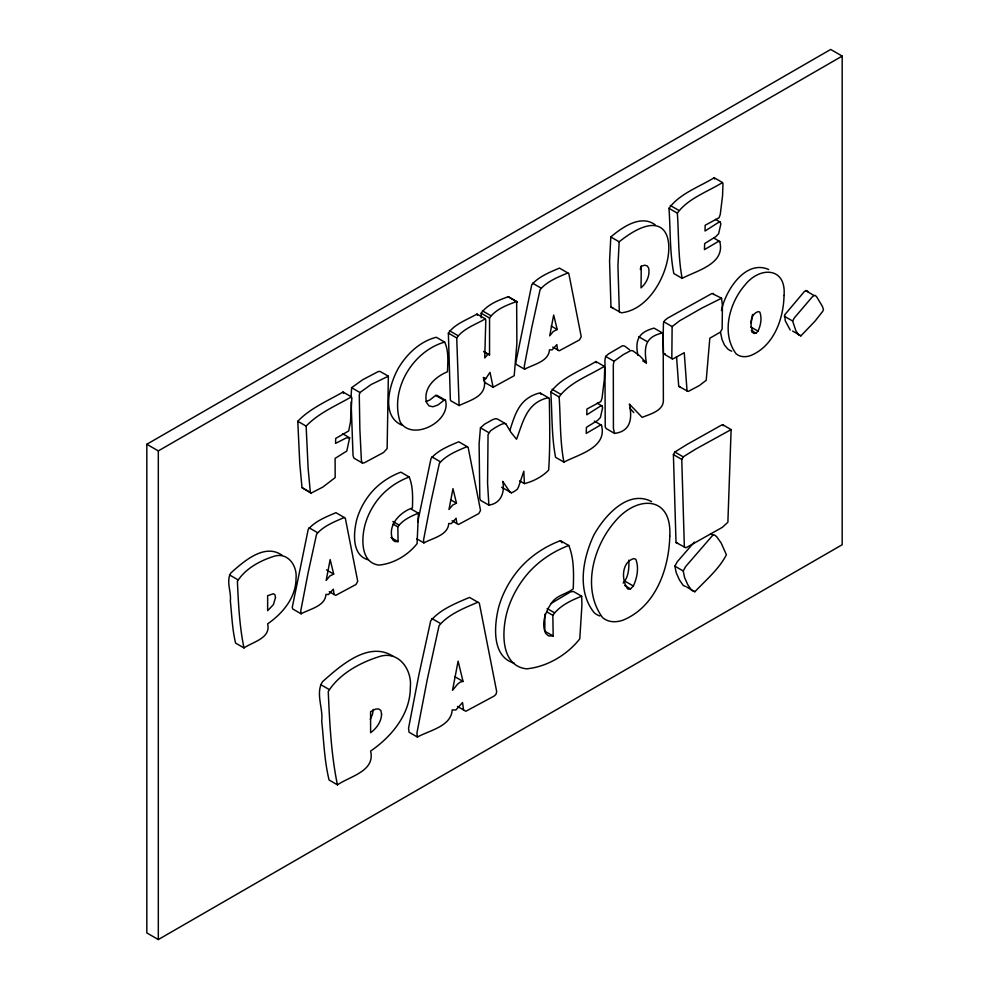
<?xml version="1.0" encoding="UTF-8"?>
<svg xmlns="http://www.w3.org/2000/svg" width="989" height="989" viewBox="0 0 989 989"><rect width="100%" height="100%" fill="white"/><g stroke="black" fill="none" stroke-linecap="round" stroke-linejoin="round"><path stroke-width="1.48" d="M663.125 336.853L663.471 322.97L664.645 320.535L667.575 318.161L712.018 293.461L721.574 298.233L722.427 305.762L722.131 328.954L720.375 332.131L709.818 338.226L706.22 380.283L699.272 385.611L688.245 391.434L678.714 386.402L676.55 356.584M752.505 314.465L751.232 322.735M398.073 541.638L397.838 526.877C402.474 520.14 410.979 516.11 418.421 513.229L417.074 543.666C408.012 555.163 393.746 563.656 379.047 565.09C360.429 562.926 361.319 538.436 365.065 524.677A42.91 24.774 -60 0 1 376.302 501.633C384.486 490.309 396.193 481.903 409.211 476.982C413.105 486.39 412.759 497.813 412.413 507.938C399.779 512.203 387.033 525.604 392.744 539.833L394.809 541.552L398.073 541.638L390.915 537.497M553.185 636.001L552.851 615.343C559.341 605.911 571.246 600.274 581.668 596.243L581.915 605.206L579.777 638.845C567.105 654.941 547.127 666.833 526.556 668.848C500.471 665.82 501.732 631.526 506.974 612.265A60.069 34.677 -60 0 1 522.711 579.999C534.159 564.15 550.564 552.381 568.786 545.495C574.226 558.661 573.744 574.658 573.249 588.826C566.722 593.993 557.141 595.118 551.949 602.4C545.817 611.041 540.822 623.181 545.718 633.492L548.611 635.902L553.185 636.001L544.828 631.18L544.828 614.218M349.636 437.83L346.793 451.046L335.098 458.402L335.172 477.588L322.785 487.107L311.053 493.14L301.991 487.626L299.766 463.458L297.776 421.289C310.039 408.309 327.816 400.817 343.059 392.027L351.416 396.849L351.861 398.221L350.452 422.118L348.697 430.944L335.679 438.436L335.568 443.381L346.286 437.929L349.636 437.83L342.824 433.8M373.236 709.397L372.494 714.342L370.282 719.349M640.353 269.54L640.761 267.129M721.438 310.583C725.234 290.976 745.385 259.13 768.713 269.527M629.449 349.661L624.64 346.063L622.588 345.693L608.692 353.79L605.639 356.423L604.934 360.157L605.231 426.939L606.232 428.596L614.589 433.417C631.242 431.291 632.305 417.853 629.363 404.044L642.145 417.37C649.563 414.317 663.075 410.991 663.372 400.928L663.186 334.752L662.432 332.959L654.063 328.125C638.783 332.156 634.74 339.87 637.942 355.385M662.432 332.959C645.038 337.014 643.888 346.731 646.361 362.951L640.204 356.275L632.997 350.897L630.945 350.526L623.379 354.557L613.996 361.257L613.304 364.978L613.415 428.546L614.589 433.417M417.729 522.056L431.019 458.537C437.744 450.329 449.093 445.903 458.748 441.786L468.094 447.176L480.53 510.411L478.775 513.588L458.488 524.491L452.072 520.783M721.574 298.233L701.906 308.061L679.628 320.795L672.124 326.58L671.828 357.585L672.273 358.859L673.583 358.599L684.252 352.714L687.071 391.236M655.25 224.874C640.909 214.106 622.143 227.346 610.806 236.977L609.57 261.034L610.979 307.072L621.277 312.808C674.943 306.973 694.476 181.617 619.163 241.798L617.94 265.868L619.337 311.894M351.12 401.979L353.024 455.459L353.901 458.13L362.258 462.963L364.199 462.864L383.608 452.468L387.132 448.586L388.356 376.203L379.999 371.382L378.231 371.58L362.753 379.702L351.602 387.7L351.046 397.516M388.356 376.203L371.11 384.536L359.959 392.534L359.279 394.895L359.86 429.152L361.381 460.293L362.258 462.963M282.186 555.361C264.743 542.788 243.788 561.381 230.919 572.903C225.752 580.976 231.5 592.003 230.338 600.929C231.834 614.997 232.242 629.325 235.605 643.11L243.974 647.931C253.036 641.75 271.097 638.214 267.648 623.836C282.681 613.477 296.057 597.48 296.032 578.342C297.368 566.351 288.467 552.604 275.103 555.966C260.799 560.231 245.371 568.44 237.397 581.322C238.411 603.574 239.449 626.086 243.974 647.931M393.127 656.3C368.6 640.476 340.364 665.82 322.513 681.718C315.281 693.017 323.316 708.458 321.697 720.956C323.786 740.65 324.367 760.702 329.077 780L337.434 784.833C350.131 776.167 375.424 771.222 370.603 751.084C391.632 736.595 410.361 714.194 410.324 687.404C412.19 670.604 399.741 651.355 381.025 656.078C361.01 662.037 339.4 673.534 328.249 691.571C329.646 722.724 331.105 754.236 337.434 784.833M685.426 586.428L683.238 585.476L679.381 579.838L676.179 572.594L674.869 566.141L677.329 561.69L694.34 542.083M683.226 570.974L685.686 566.512L712.945 535.049L714.627 535.049L716.716 536.755L721.154 543.01L726.408 554.767C719.015 569.145 705.899 580.073 694.884 591.731L691.595 590.309L687.738 584.66L684.536 577.415L683.226 570.974L674.869 566.141M790.223 330.017L785.241 320.77L784.685 314.861L804.292 291.631L806.665 290.543L808.161 291.767M792.609 321.029L794.365 317.852L812.649 296.453L815.023 295.377L816.518 296.589L822.329 306.231L823.441 309.458L822.823 311.176L815.121 321.029L800.929 335.852L798.58 334.838L795.885 330.783L792.609 321.029L784.24 316.208M548.833 397.998L547.201 397.986C526.593 403.141 523.119 421.771 516.542 439.252L510.856 432.242L505.874 423.885L497.516 419.064L495.699 418.619L492.473 419.732L484.622 424.133L480.456 427.829L479.109 443.838L479.813 498.332L480.518 500.298L488.875 505.119C501.2 503.426 504.971 492.151 502.709 481.359L509.978 492.052L511.437 492.831L514.082 491.582L517.247 489.345L518.421 487.181L523.811 471.209L524.405 483.596C533.108 481.556 542.454 476.587 548.648 470.121C550.292 446.546 549.637 422.81 549.377 399.173L548.833 397.998L540.476 393.177L538.844 393.165C519.769 398.616 515.393 412.932 509.891 430.388M505.874 423.885L504.056 423.44L500.83 424.565L495.316 427.545L490.631 430.722L488.047 434.579L487.577 483.324L488.875 505.119M623.119 583.102C628.72 577.143 629.115 567.921 628.88 560.133M633.343 586.007C637.114 577.91 639.067 567.896 635.878 559.354L633.887 558.587C621.364 562.024 621.179 580.63 627.953 589.147L630.537 588.888L633.343 586.007L624.986 581.173M758.031 331.154C760.714 325.381 762.111 318.223 759.836 312.128L758.415 311.572C749.464 314.032 749.341 327.322 754.174 333.404L756.016 333.219L758.031 331.154L750.861 327.025M550.762 392.101C561.369 377.427 580.877 370.801 595.934 361.529L604.291 366.35L604.736 367.624L604.328 379.504L602.041 398.147L600.867 401.534L586.91 409.05L586.798 414.799L600.162 406.269L602.004 405.923L602.622 407.691L600.397 417.506L597.529 420.486L586.44 427.322L586.205 433.417L600.051 425.295L601.51 425.258C607.431 447.708 578.788 454.285 563.928 462.123L555.571 457.301C551.454 436.112 552.282 413.773 550.762 392.101L559.119 396.935C560.639 418.594 559.811 440.946 563.928 462.123M559.119 396.935C569.726 382.249 589.234 375.622 604.291 366.35M668.997 208.32C679.604 193.634 699.112 187.008 714.169 177.736L722.526 182.557L722.971 183.83L722.563 195.711L720.276 214.366L719.102 217.741L705.145 225.257L705.033 231.018L718.397 222.488L720.239 222.129L720.857 223.91L718.632 233.725L715.752 236.705L704.675 243.541L704.44 249.636L718.274 241.514L719.745 241.477C725.654 263.915 697.022 270.492 682.163 278.342L673.806 273.508C669.689 252.331 670.505 229.98 668.997 208.32L677.354 213.142C678.874 234.801 678.046 257.152 682.163 278.342M677.354 213.142C687.961 198.455 707.469 191.841 722.526 182.557M329.263 591.694L335.679 595.39L355.966 584.499L357.721 581.309L345.297 518.088L335.939 512.685C326.283 516.802 314.935 521.228 308.209 529.436L292.262 607.283L292.732 608.977L301.089 613.81C309.656 609.014 325.27 606.257 325.95 594.377L328.521 594.513L333.33 589.172L334.035 594.451M344.296 517.507C334.641 521.636 323.292 526.061 316.567 534.27L308.098 572.903L300.73 610.967L301.089 613.81M467.105 446.608C457.45 450.724 446.101 455.15 439.376 463.359L430.895 502.004L423.539 540.068L423.898 542.912C432.465 538.115 448.079 535.346 448.746 523.478L451.33 523.614L456.139 518.261L456.844 523.54M552.777 347.114L559.193 350.823L579.48 339.919L581.248 336.742L568.811 273.508L559.453 268.106C549.81 272.235 538.449 276.66 531.723 284.857L515.776 362.716L516.246 364.409L524.603 369.231C533.182 364.447 548.784 361.677 549.464 349.809L552.047 349.933L556.856 344.592L557.561 349.871M567.822 272.939C558.167 277.056 546.806 281.482 540.081 289.69L531.612 328.323L524.257 366.387L524.603 369.231M457.474 706.443L465.831 711.276L494.228 696.009L496.07 694.191L496.688 691.558L479.294 603.043L469.54 597.405C456.028 603.179 440.13 609.372 430.709 620.857L418.854 674.955L408.556 728.238L409.038 732.219L417.407 737.052C429.399 730.339 451.256 726.47 452.208 709.855L455.818 710.04L462.543 702.549L463.532 709.941M477.897 602.227C464.385 608 448.487 614.194 439.067 625.691L427.211 679.777L416.913 733.072L417.407 737.052M493.128 387.268L490.012 372.346L485.673 378.775L484.041 378.095C487.886 396.07 472.112 399.358 459.119 405.552L450.761 400.73L450.354 399.68L448.363 333.132C454.915 323.762 467.401 319.657 476.97 314.045L485.327 318.866L485.797 320.213L484.746 357.931L487.911 354.334L489.543 354.878L489.543 318.05C495.588 309.347 506.949 304.995 516.654 301.546L516.864 343.64L514.206 375.709L493.128 387.268L484.771 382.446L483.473 379.059M459.119 405.552L456.72 337.954C463.272 328.583 475.758 324.479 485.327 318.866M481.186 317.828L481.186 313.229C487.231 304.525 498.592 300.174 508.284 296.712L516.654 301.546M311.053 493.14L310.348 492.46L308.123 468.292L306.133 426.111C318.396 413.13 336.173 405.651 351.416 396.849M673.398 454.594L674.869 452.035L687.095 444.407L721.661 425.023L722.761 424.763L731.118 429.585L727.879 522.254L722.378 527.322L685.933 547.795L676.019 542.541L673.398 454.594L681.755 459.415L684.376 547.374M681.755 459.415L683.226 456.856L695.465 449.229L731.118 429.585M445.458 400.236L444.049 400.236L437.954 404.971L432.861 406.776L429.041 405.861L426.704 402.746C422.6 388.084 435.42 376.722 447.485 371.753C447.757 362.11 448.932 350.996 444.642 342.083C412.586 351.256 389.641 389.555 400.137 421.87C412.129 442.009 451.553 421.487 445.458 400.236L437.101 395.415L435.692 395.415L429.597 400.149L425.777 401.497M550.725 603.686L570.43 591.941L573.311 591.422L581.668 596.243M146.817 444.271L830.686 49.45L842.183 56.089L842.183 544.729L158.314 939.55L146.817 932.911L146.817 444.271L158.314 450.91L842.183 56.089M568.786 545.495L560.417 540.674C542.207 547.56 525.802 559.317 514.354 575.178A60.069 34.677 -60 0 0 498.617 607.431C494.055 625.827 491.595 656.857 514.391 663.26M557.203 329.498L553.271 331.488L549.699 335.852L553.692 315.009L557.203 329.498L551.232 326.049M456.485 503.166L452.566 505.169L448.981 509.533L452.974 488.677L456.485 503.166L450.514 499.717M333.689 574.065L329.757 576.068L326.172 580.432L330.165 559.576L333.689 574.065L326.518 569.936M463.037 681.421L460.244 682.076L457.536 684.215L452.529 690.322L458.117 661.134L463.037 681.421L454.68 676.587M663.125 338.189L663.471 352.764L663.916 354.025L665.226 353.778M678.714 386.402L679.888 386.612M367.982 559.725C351.688 555.15 353.456 532.984 356.708 519.843A42.91 24.774 -60 0 1 367.945 496.799C376.129 485.475 387.836 477.081 400.854 472.161L409.211 476.982M402.029 425.183C380.493 416.097 389.357 384.301 398.295 368.328C406.677 354.074 419.954 341.403 436.285 337.261L444.642 342.083M676.019 542.541L677.576 542.973M610.979 307.072L612.92 307.987M501.621 487.231L511.437 492.831M651.64 501.646C628.064 489.135 604.576 515.862 594.03 534.728C582.781 558.229 576.636 590.89 594.191 612.723A49.673 28.681 -60 0 0 599.89 615.974M715.467 219.373L720.239 222.129M670.282 205.477L678.652 210.298M805.466 290.543L813.823 295.377M713.774 238.028L719.745 241.477M792.572 331.031L800.929 335.852M610.806 236.977L619.163 241.798M751.244 330.462L756.016 333.219M751.788 332.02L754.174 333.404M663.767 321.759L672.124 326.58M638.709 336.73L647.066 341.551M663.916 354.025L672.273 358.859M532.552 283.175L540.909 287.997M642.776 360.874L646.361 362.951M517.222 302.078L508.284 296.712M605.639 356.423L613.996 361.257M482.422 310.818L490.779 315.652M481.186 313.229L489.543 318.05M597.232 403.166L602.004 405.923M674.869 452.035L683.226 456.856M552.06 389.258L560.417 394.092M449.525 330.759L457.895 335.592M483.572 351.429L489.543 354.878M484.326 352.269L487.911 354.334M448.363 333.132L456.72 337.954M594.34 421.129L601.51 425.258M483.287 377.402L485.673 378.775M710.547 533.677L712.945 535.049M435.692 395.415L444.049 400.236M480.456 427.829L488.813 432.65M519.621 480.839L524.405 483.596M351.602 387.7L359.959 392.534M686.527 586.897L694.884 591.731M431.834 456.844L440.192 461.665M624.566 585.439L630.537 588.888M297.776 421.289L306.133 426.111M411.251 509.1L418.421 513.229M547.09 608.507L554.248 612.636M392.868 521.5L398.839 524.949M546.892 611.894L552.851 615.343M393.066 524.121L397.838 526.877M416.728 538.77L423.898 542.912M301.991 487.626L310.348 492.46M309.025 527.743L317.382 532.577M431.859 618.496L440.216 623.317M229.51 574.918L237.867 579.752M320.547 684.536L328.904 689.37M633.788 412.549L629.709 408.061M560.417 540.674L561.987 542.8M713.217 293.412L713.774 294.475M540.476 393.177L541.02 394.351M722.761 424.763L723.132 425.69M714.169 177.736L714.614 179.009M595.934 361.529L596.379 362.79M476.97 314.045L477.44 315.392M343.059 392.027L343.504 393.399M720.486 332.242L721.982 339.351L724.405 344.914L727.669 348.87A35.48 20.485 -60 0 0 731.749 351.182M158.314 450.91L158.314 939.55M641.268 266.202L641.033 287.861C646.522 283.089 650.206 275.424 648.636 268.093L647.165 265.843L644.704 265.213L641.268 266.202M669.776 536.087C669.034 568.959 655.472 607.122 622.724 620.264A49.673 28.681 -60 0 1 602.548 617.544C581.569 589.123 593.177 546.546 614.935 521.586C636.693 495.279 672.063 495.069 669.776 536.087M784.042 295.501C783.511 318.99 773.831 346.249 750.441 355.632A35.48 20.485 -60 0 1 736.026 353.691C721.043 333.392 729.338 302.98 744.878 285.153C759.515 266.226 786.465 266.77 784.042 295.501M275.511 597.504L273.397 604.613L267.648 610.707L267.648 595.675L273.459 593.746L274.991 594.871L275.511 597.504M381.593 714.219C381.297 721.785 376.586 728.386 370.603 732.701L370.603 711.66L375.746 709.039L378.725 708.965L380.876 710.535L381.593 714.219"/></g></svg>
